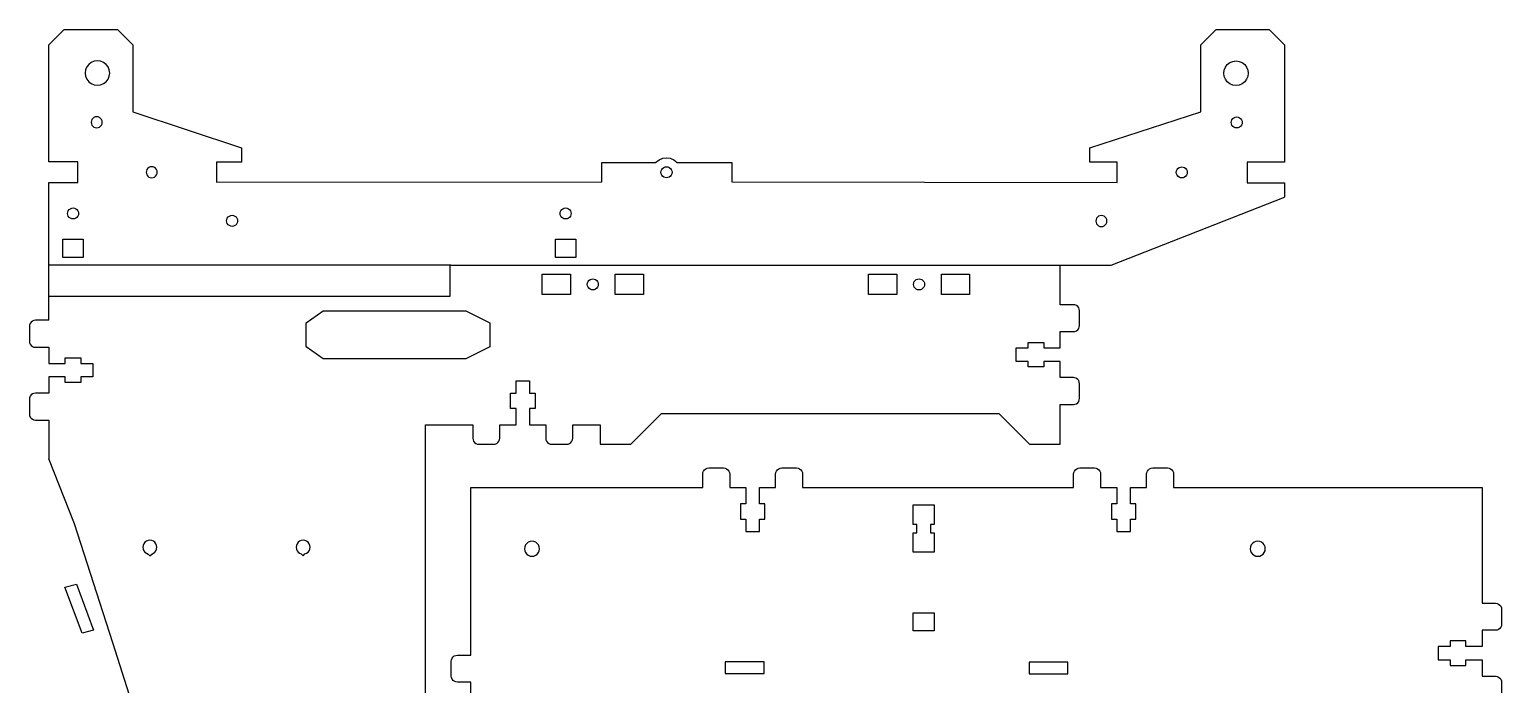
# Model space of a CAD drawing. Extents: x 67 to 939, y 34 to 584.
# Drawn here: x 459.1 to 939.4, y 370.5 to 584.1 of the extents above; entities that cross this region are included whole.
import ezdxf

# ---------------------------------------------------------------- set-up
doc = ezdxf.new("R2010")
doc.units = 0
doc.layers.get('0').update_dxf_attribs({"linetype": 'CONTINUOUS'})

msp = doc.modelspace()

# ---------------------------------------------------------------- linework, layer by layer
at = {"color": 5}
for p, q in [((465.48092, 579.106238), (470.492086, 584.107441)), ((470.492086, 584.107441), (487.826316, 584.107441)), ((487.826316, 584.107441), (492.83751, 579.106238)), ((841.250495, 579.045566), (846.261689, 584.046769)), ((846.261689, 584.046769), (863.595919, 584.046769)), ((863.595919, 584.046769), (868.607085, 579.045566)), ((465.48092, 540.896764), (465.48092, 579.106238)), ((492.83751, 579.106238), (492.834688, 557.2849)), ((841.250495, 557.270936), (841.250495, 579.045566)), ((868.607085, 579.045566), (868.607085, 540.836092)), ((492.834688, 557.2849), (528.30909, 545.535905)), ((805.093031, 545.537462), (841.250495, 557.270936)), ((528.30909, 545.535905), (528.309033, 540.834548)), ((805.093031, 540.836092), (805.093031, 545.537462)), ((474.881488, 540.896764), (465.48092, 540.896764)), ((474.881488, 534.195595), (474.881488, 540.896764)), ((520.150666, 540.834548), (520.139942, 534.27751)), ((528.309033, 540.834548), (520.150666, 540.834548)), ((645.830346, 534.391584), (645.833168, 540.688944)), ((645.833168, 540.688944), (663.427748, 540.689508)), ((663.427748, 540.689508), (664.598039, 541.615)), ((664.598039, 541.615), (665.736749, 542.085639)), ((665.736749, 542.085639), (666.958715, 542.246139)), ((666.958715, 542.246139), (668.180681, 542.085639)), ((668.180681, 542.085639), (669.319391, 541.614921)), ((669.319391, 541.614921), (670.477151, 540.688865)), ((670.477151, 540.688865), (688.25907, 540.688921)), ((688.25907, 540.688921), (688.25907, 534.393393)), ((813.958393, 540.836092), (805.093031, 540.836092)), ((813.958393, 534.247947), (813.958393, 540.836092)), ((868.607085, 540.836092), (856.384295, 540.836092)), ((856.384295, 540.836092), (856.384295, 534.134923)), ((465.472171, 507.304502), (465.48092, 534.195595)), ((465.48092, 534.195595), (474.881488, 534.195595)), ((520.139942, 534.27751), (645.830346, 534.391584)), ((688.25907, 534.393393), (813.958393, 534.247947)), ((856.384295, 534.134923), (868.607085, 534.134923)), ((868.607085, 534.134923), (868.607085, 529.433552)), ((795.371011, 494.336924), (795.371011, 507.261037)), ((799.720987, 494.336924), (795.371011, 494.336924)), ((800.238611, 494.268909), (799.720987, 494.336924)), ((800.720985, 494.069519), (800.238611, 494.268909)), ((801.135203, 493.752329), (800.720985, 494.069519)), ((801.453013, 493.33893), (801.135203, 493.752329)), ((801.652827, 492.857544), (801.453013, 493.33893)), ((801.720983, 492.340936), (801.652827, 492.857544)), ((801.720983, 487.550496), (801.720983, 492.340936)), ((459.191795, 487.777544), (459.123695, 482.470496)), ((459.39158, 488.25893), (459.191795, 487.777544)), ((459.709419, 488.672329), (459.39158, 488.25893)), ((460.123665, 488.98949), (459.709419, 488.672329)), ((460.606011, 489.188909), (460.123665, 488.98949)), ((461.123634, 489.256896), (460.606011, 489.188909)), ((465.47361, 489.256896), (461.123634, 489.256896)), ((795.371011, 480.265098), (795.371011, 485.554536)), ((795.371011, 485.554536), (799.720987, 485.554536)), ((799.720987, 485.554536), (800.238611, 485.622523)), ((800.238611, 485.622523), (800.720985, 485.821913)), ((800.720985, 485.821913), (801.135203, 486.139131)), ((801.135203, 486.139131), (801.453013, 486.55253)), ((801.453013, 486.55253), (801.652827, 487.033916)), ((801.652827, 487.033916), (801.720983, 487.550496)), ((459.123695, 482.470496), (459.191795, 481.953916)), ((459.191795, 481.953916), (459.39158, 481.47253)), ((459.39158, 481.47253), (459.709419, 481.059102)), ((459.709419, 481.059102), (460.123665, 480.741913)), ((460.123665, 480.741913), (460.606011, 480.542523)), ((460.606011, 480.542523), (461.123634, 480.474536)), ((461.123634, 480.474536), (465.47361, 480.474536)), ((465.47361, 480.474536), (465.47361, 475.185098)), ((784.971094, 480.265098), (784.971094, 482.061499)), ((784.971094, 482.061499), (790.071076, 482.061499)), ((790.071076, 482.061499), (790.071076, 480.265098)), ((470.773574, 475.185098), (470.773574, 476.981499)), ((470.773574, 476.981499), (475.873499, 476.981499)), ((475.873499, 476.981499), (475.873499, 475.185098)), ((781.02114, 475.873918), (781.02114, 480.265098)), ((781.02114, 480.265098), (784.971094, 480.265098)), ((784.971094, 475.873918), (781.02114, 475.873918)), ((784.971094, 474.077489), (784.971094, 475.873918)), ((790.071076, 480.265098), (795.371011, 480.265098)), ((795.371011, 475.873918), (790.071076, 475.873918)), ((790.071076, 475.873918), (790.071076, 474.077489)), ((795.371011, 470.584481), (795.371011, 475.873918)), ((465.47361, 475.185098), (470.773574, 475.185098)), ((470.773574, 470.793918), (465.47361, 470.793918)), ((465.47361, 470.793918), (465.47361, 465.504481)), ((470.773574, 468.997489), (470.773574, 470.793918)), ((475.873499, 475.185098), (479.823509, 475.185098)), ((479.823509, 470.793918), (475.873499, 470.793918)), ((475.873499, 470.793918), (475.873499, 468.997489)), ((479.823509, 475.185098), (479.823509, 470.793918)), ((790.071076, 474.077489), (784.971094, 474.077489)), ((475.873499, 468.997489), (470.773574, 468.997489)), ((617.872453, 465.544613), (617.872453, 469.486721)), ((617.872453, 469.486721), (622.27241, 469.486721)), ((622.27241, 469.486721), (622.27241, 465.544613)), ((799.720987, 470.584481), (795.371011, 470.584481)), ((800.238611, 470.516494), (799.720987, 470.584481)), ((800.720985, 470.317104), (800.238611, 470.516494)), ((801.135203, 469.999914), (800.720985, 470.317104)), ((801.453013, 469.586515), (801.135203, 469.999914)), ((801.652827, 469.105129), (801.453013, 469.586515)), ((801.720983, 468.588521), (801.652827, 469.105129)), ((801.720983, 463.798109), (801.720983, 468.588521)), ((459.191795, 464.025129), (459.123695, 458.718109)), ((459.39158, 464.506515), (459.191795, 464.025129)), ((459.709419, 464.919914), (459.39158, 464.506515)), ((460.123665, 465.237104), (459.709419, 464.919914)), ((460.606011, 465.436494), (460.123665, 465.237104)), ((461.123634, 465.504481), (460.606011, 465.436494)), ((465.47361, 465.504481), (461.123634, 465.504481)), ((616.072468, 460.45482), (616.072468, 465.544613)), ((616.072468, 465.544613), (617.872453, 465.544613)), ((622.27241, 465.544613), (624.072367, 465.544613)), ((624.072367, 465.544613), (624.072367, 460.45482)), ((795.371011, 448.878008), (795.371011, 461.802121)), ((795.371011, 461.802121), (799.720987, 461.802121)), ((799.720987, 461.802121), (800.238611, 461.870136)), ((800.238611, 461.870136), (800.720985, 462.069526)), ((800.720985, 462.069526), (801.135203, 462.386744)), ((801.135203, 462.386744), (801.453013, 462.800115)), ((801.453013, 462.800115), (801.652827, 463.28153)), ((801.652827, 463.28153), (801.720983, 463.798109)), ((459.123695, 458.718109), (459.191795, 458.20153)), ((459.191795, 458.20153), (459.39158, 457.720115)), ((459.39158, 457.720115), (459.709419, 457.306716)), ((459.709419, 457.306716), (460.123665, 456.989526)), ((460.123665, 456.989526), (460.606011, 456.790136)), ((460.606011, 456.790136), (461.123634, 456.722121)), ((461.123634, 456.722121), (465.47361, 456.722121)), ((465.47361, 456.722121), (465.47361, 443.798008)), ((617.872453, 460.45482), (616.072468, 460.45482)), ((617.872453, 455.165411), (617.872453, 460.45482)), ((624.072367, 460.45482), (622.27241, 460.45482)), ((622.27241, 460.45482), (622.27241, 455.165411)), ((655.315411, 448.878008), (665.315335, 458.858007)), ((665.315335, 458.858007), (775.371164, 458.858007)), ((775.371164, 458.858007), (785.371116, 448.878008)), ((588.372667, 338.898294), (588.372667, 455.165411)), ((588.372667, 455.165411), (603.772518, 455.165411)), ((603.772518, 455.165411), (603.772518, 450.8241)), ((612.572461, 450.8241), (612.572461, 455.165411)), ((612.572461, 455.165411), (617.872453, 455.165411)), ((622.27241, 455.165411), (627.572346, 455.165411)), ((627.572346, 455.165411), (627.572346, 450.8241)), ((636.372289, 450.8241), (636.372289, 455.165411)), ((636.372289, 455.165411), (645.31546, 455.165411)), ((645.31546, 455.165411), (645.31546, 448.878008)), ((603.772518, 450.8241), (603.840703, 450.307492)), ((603.840703, 450.307492), (604.040488, 449.826105)), ((604.040488, 449.826105), (604.358355, 449.412706)), ((604.358355, 449.412706), (604.772516, 449.095517)), ((604.772516, 449.095517), (605.25489, 448.896127)), ((605.25489, 448.896127), (605.772542, 448.828111)), ((605.772542, 448.828111), (610.572493, 448.828111)), ((610.572493, 448.828111), (611.090145, 448.896127)), ((611.090145, 448.896127), (611.572463, 449.095517)), ((611.572463, 449.095517), (611.98668, 449.412706)), ((611.98668, 449.412706), (612.304519, 449.826105)), ((612.304519, 449.826105), (612.504332, 450.307492)), ((612.504332, 450.307492), (612.572461, 450.8241)), ((627.572346, 450.8241), (627.640503, 450.307492)), ((627.640503, 450.307492), (627.840288, 449.826105)), ((627.840288, 449.826105), (628.158127, 449.412706)), ((628.158127, 449.412706), (628.572344, 449.095517)), ((628.572344, 449.095517), (629.05469, 448.896127)), ((629.05469, 448.896127), (629.572342, 448.828111)), ((629.572342, 448.828111), (634.372321, 448.828111)), ((634.372321, 448.828111), (634.889945, 448.896127)), ((634.889945, 448.896127), (635.372291, 449.095517)), ((635.372291, 449.095517), (635.786509, 449.412706)), ((635.786509, 449.412706), (636.104347, 449.826105)), ((636.104347, 449.826105), (636.304104, 450.307492)), ((636.304104, 450.307492), (636.372289, 450.8241)), ((645.31546, 448.878008), (655.315411, 448.878008)), ((785.371116, 448.878008), (795.371011, 448.878008))]:
    msp.add_line(p, q, dxfattribs=at)
at = {"color": 7}
for p, q in [((477.839967, 571.904469), (477.439465, 570.939523)), ((478.477084, 572.73313), (477.839967, 571.904469)), ((479.307353, 573.36892), (478.477084, 572.73313)), ((480.274247, 573.768631), (479.307353, 573.36892)), ((481.311837, 573.904944), (480.274247, 573.768631)), ((482.349427, 573.768631), (481.311837, 573.904944)), ((483.31632, 573.36892), (482.349427, 573.768631)), ((484.146589, 572.73313), (483.31632, 573.36892)), ((484.783678, 571.904469), (484.146589, 572.73313)), ((485.184179, 570.939523), (484.783678, 571.904469)), ((848.903882, 570.878873), (849.304384, 571.843819)), ((849.304384, 571.843819), (849.941472, 572.67248)), ((849.941472, 572.67248), (850.771742, 573.30827)), ((850.771742, 573.30827), (851.738635, 573.707982)), ((851.738635, 573.707982), (852.776225, 573.844292)), ((852.776225, 573.844292), (853.813815, 573.707982)), ((853.813815, 573.707982), (854.780708, 573.30827)), ((854.780708, 573.30827), (855.610978, 572.67248)), ((855.610978, 572.67248), (856.248095, 571.843819)), ((856.248095, 571.843819), (856.648596, 570.878873)), ((477.439465, 570.939523), (477.30287, 569.903993)), ((477.30287, 569.903993), (477.439465, 568.868463)), ((477.439465, 568.868463), (477.839967, 567.903517)), ((477.839967, 567.903517), (478.477084, 567.074884)), ((478.477084, 567.074884), (479.307353, 566.439066)), ((483.31632, 566.439066), (484.146589, 567.074884)), ((484.146589, 567.074884), (484.783678, 567.903517)), ((484.783678, 567.903517), (485.184179, 568.868463)), ((485.320775, 569.903993), (485.184179, 570.939523)), ((485.184179, 568.868463), (485.320775, 569.903993)), ((848.767287, 569.843343), (848.903882, 570.878873)), ((848.903882, 568.807814), (848.767287, 569.843343)), ((849.304384, 567.842868), (848.903882, 568.807814)), ((849.941472, 567.014235), (849.304384, 567.842868)), ((850.771742, 566.378416), (849.941472, 567.014235)), ((855.610978, 567.014235), (854.780708, 566.378416)), ((856.248095, 567.842868), (855.610978, 567.014235)), ((856.648596, 568.807814), (856.248095, 567.842868)), ((856.648596, 570.878873), (856.785192, 569.843343)), ((856.785192, 569.843343), (856.648596, 568.807814)), ((479.307353, 566.439066), (480.274247, 566.039355)), ((480.274247, 566.039355), (481.311837, 565.903041)), ((481.311837, 565.903041), (482.349427, 566.039355)), ((482.349427, 566.039355), (483.31632, 566.439066)), ((851.738635, 565.978705), (850.771742, 566.378416)), ((852.776225, 565.842392), (851.738635, 565.978705)), ((853.813815, 565.978705), (852.776225, 565.842392)), ((854.780708, 566.378416), (853.813815, 565.978705)), ((479.334785, 554.304244), (479.273317, 553.838236)), ((479.273317, 553.838236), (479.334785, 553.372234)), ((479.515012, 554.738471), (479.334785, 554.304244)), ((479.334785, 553.372234), (479.515012, 552.938035)), ((479.801694, 555.111343), (479.515012, 554.738471)), ((479.515012, 552.938035), (479.801694, 552.565163)), ((480.175328, 555.39746), (479.801694, 555.111343)), ((479.801694, 552.565163), (480.175328, 552.279018)), ((480.61043, 555.57732), (480.175328, 555.39746)), ((481.077338, 555.638704), (480.61043, 555.57732)), ((481.544247, 555.57732), (481.077338, 555.638704)), ((481.979349, 555.39746), (481.544247, 555.57732)), ((482.352983, 555.111343), (481.979349, 555.39746)), ((481.979349, 552.279018), (482.352983, 552.565163)), ((482.639664, 554.738471), (482.352983, 555.111343)), ((482.352983, 552.565163), (482.639664, 552.938035)), ((482.819891, 554.304244), (482.639664, 554.738471)), ((482.639664, 552.938035), (482.819891, 553.372234)), ((482.881359, 553.838236), (482.819891, 554.304244)), ((482.819891, 553.372234), (482.881359, 553.838236)), ((851.206703, 553.777589), (851.268171, 554.243595)), ((851.268171, 553.311584), (851.206703, 553.777589)), ((851.268171, 554.243595), (851.448398, 554.677822)), ((851.448398, 552.877385), (851.268171, 553.311584)), ((851.448398, 554.677822), (851.735079, 555.050691)), ((851.735079, 552.504513), (851.448398, 552.877385)), ((851.735079, 555.050691), (852.108713, 555.336811)), ((852.108713, 552.218368), (851.735079, 552.504513)), ((852.108713, 555.336811), (852.543815, 555.516671)), ((852.543815, 555.516671), (853.010723, 555.578054)), ((853.010723, 555.578054), (853.477632, 555.516671)), ((853.477632, 555.516671), (853.912734, 555.336811)), ((853.912734, 555.336811), (854.286368, 555.050691)), ((854.286368, 552.504513), (853.912734, 552.218368)), ((854.286368, 555.050691), (854.573049, 554.677822)), ((854.573049, 552.877385), (854.286368, 552.504513)), ((854.573049, 554.677822), (854.753276, 554.243595)), ((854.753276, 553.311584), (854.573049, 552.877385)), ((854.753276, 554.243595), (854.814744, 553.777589)), ((854.814744, 553.777589), (854.753276, 553.311584)), ((480.175328, 552.279018), (480.61043, 552.099157)), ((480.61043, 552.099157), (481.077338, 552.037802)), ((481.077338, 552.037802), (481.544247, 552.099157)), ((481.544247, 552.099157), (481.979349, 552.279018)), ((852.543815, 552.038508), (852.108713, 552.218368)), ((853.010723, 551.977153), (852.543815, 552.038508)), ((853.477632, 552.038508), (853.010723, 551.977153)), ((853.912734, 552.218368), (853.477632, 552.038508)), ((497.261061, 538.012148), (497.199593, 537.546168)), ((497.441288, 538.446375), (497.261061, 538.012148)), ((497.727969, 538.819247), (497.441288, 538.446375)), ((498.101603, 539.105392), (497.727969, 538.819247)), ((498.536705, 539.285252), (498.101603, 539.105392)), ((499.003614, 539.346579), (498.536705, 539.285252)), ((499.470522, 539.285252), (499.003614, 539.346579)), ((499.905624, 539.105392), (499.470522, 539.285252)), ((500.279258, 538.819247), (499.905624, 539.105392)), ((500.56594, 538.446375), (500.279258, 538.819247)), ((500.746167, 538.012148), (500.56594, 538.446375)), ((500.807635, 537.546168), (500.746167, 538.012148)), ((665.154694, 537.534205), (665.216162, 538.000179)), ((665.216162, 538.000179), (665.396389, 538.434409)), ((665.396389, 538.434409), (665.683071, 538.807281)), ((665.683071, 538.807281), (666.056705, 539.093426)), ((666.056705, 539.093426), (666.491807, 539.273286)), ((666.491807, 539.273286), (666.958715, 539.334613)), ((666.958715, 539.334613), (667.425623, 539.273286)), ((667.425623, 539.273286), (667.860725, 539.093426)), ((667.860725, 539.093426), (668.234359, 538.807281)), ((668.234359, 538.807281), (668.521041, 538.434409)), ((668.521041, 538.434409), (668.701268, 538.000179)), ((668.701268, 538.000179), (668.762736, 537.534205)), ((833.280427, 537.485521), (833.341895, 537.951498)), ((833.341895, 537.951498), (833.522122, 538.385726)), ((833.522122, 538.385726), (833.808803, 538.758598)), ((833.808803, 538.758598), (834.182437, 539.044743)), ((834.182437, 539.044743), (834.617539, 539.224603)), ((834.617539, 539.224603), (835.084448, 539.28593)), ((835.084448, 539.28593), (835.551356, 539.224603)), ((835.551356, 539.224603), (835.986458, 539.044743)), ((835.986458, 539.044743), (836.360092, 538.758598)), ((836.360092, 538.758598), (836.646773, 538.385726)), ((836.646773, 538.385726), (836.827001, 537.951498)), ((836.827001, 537.951498), (836.888469, 537.485521)), ((497.199593, 537.546168), (497.261061, 537.080166)), ((497.261061, 537.080166), (497.441288, 536.645938)), ((497.441288, 536.645938), (497.727969, 536.273066)), ((497.727969, 536.273066), (498.101603, 535.98695)), ((498.101603, 535.98695), (498.536705, 535.807061)), ((498.536705, 535.807061), (499.003614, 535.745706)), ((499.003614, 535.745706), (499.470522, 535.807061)), ((499.470522, 535.807061), (499.905624, 535.98695)), ((499.905624, 535.98695), (500.279258, 536.273066)), ((500.279258, 536.273066), (500.56594, 536.645938)), ((500.56594, 536.645938), (500.746167, 537.080166)), ((500.746167, 537.080166), (500.807635, 537.546168)), ((665.216162, 537.068199), (665.154694, 537.534205)), ((665.396389, 536.633972), (665.216162, 537.068199)), ((665.683071, 536.2611), (665.396389, 536.633972)), ((666.056705, 535.974983), (665.683071, 536.2611)), ((666.491807, 535.795095), (666.056705, 535.974983)), ((666.958715, 535.73374), (666.491807, 535.795095)), ((667.425623, 535.795095), (666.958715, 535.73374)), ((667.860725, 535.974983), (667.425623, 535.795095)), ((668.234359, 536.2611), (667.860725, 535.974983)), ((668.521041, 536.633972), (668.234359, 536.2611)), ((668.701268, 537.068199), (668.521041, 536.633972)), ((668.762736, 537.534205), (668.701268, 537.068199)), ((833.341895, 537.019516), (833.280427, 537.485521)), ((833.522122, 536.585289), (833.341895, 537.019516)), ((833.808803, 536.212417), (833.522122, 536.585289)), ((834.182437, 535.9263), (833.808803, 536.212417)), ((834.617539, 535.746412), (834.182437, 535.9263)), ((835.084448, 535.685056), (834.617539, 535.746412)), ((835.551356, 535.746412), (835.084448, 535.685056)), ((835.986458, 535.9263), (835.551356, 535.746412)), ((836.360092, 536.212417), (835.986458, 535.9263)), ((836.646773, 536.585289), (836.360092, 536.212417)), ((836.827001, 537.019516), (836.646773, 536.585289)), ((836.888469, 537.485521), (836.827001, 537.019516)), ((471.56663, 524.102007), (471.627957, 524.567872)), ((471.627957, 523.636143), (471.56663, 524.102007)), ((471.627957, 524.567872), (471.807761, 525.002014)), ((471.807761, 523.202001), (471.627957, 523.636143)), ((471.807761, 525.002014), (472.093821, 525.374801)), ((472.093821, 525.374801), (472.466608, 525.660859)), ((472.466608, 525.660859), (472.900751, 525.840666)), ((472.900751, 525.840666), (473.366615, 525.902021)), ((473.366615, 525.902021), (473.832479, 525.840666)), ((473.832479, 525.840666), (474.266622, 525.660859)), ((474.266622, 525.660859), (474.639409, 525.374801)), ((474.639409, 525.374801), (474.925469, 525.002014)), ((474.925469, 525.002014), (475.105273, 524.567872)), ((475.105273, 523.636143), (474.925469, 523.202001)), ((475.105273, 524.567872), (475.166628, 524.102007)), ((475.166628, 524.102007), (475.105273, 523.636143)), ((632.24366, 524.102007), (632.304987, 524.567872)), ((632.304987, 523.636143), (632.24366, 524.102007)), ((632.304987, 524.567872), (632.484819, 525.002014)), ((632.484819, 523.202001), (632.304987, 523.636143)), ((632.484819, 525.002014), (632.770879, 525.374801)), ((632.770879, 525.374801), (633.143667, 525.660859)), ((633.143667, 525.660859), (633.577781, 525.840666)), ((633.577781, 525.840666), (634.043645, 525.902021)), ((634.043645, 525.902021), (634.509538, 525.840666)), ((634.509538, 525.840666), (634.943652, 525.660859)), ((634.943652, 525.660859), (635.316439, 525.374801)), ((635.316439, 525.374801), (635.6025, 525.002014)), ((635.6025, 525.002014), (635.782332, 524.567872)), ((635.782332, 523.636143), (635.6025, 523.202001)), ((635.782332, 524.567872), (635.843659, 524.102007)), ((635.843659, 524.102007), (635.782332, 523.636143)), ((472.093821, 522.829213), (471.807761, 523.202001)), ((472.466608, 522.543153), (472.093821, 522.829213)), ((472.900751, 522.363349), (472.466608, 522.543153)), ((473.366615, 522.302022), (472.900751, 522.363349)), ((473.832479, 522.363349), (473.366615, 522.302022)), ((474.266622, 522.543153), (473.832479, 522.363349)), ((474.639409, 522.829213), (474.266622, 522.543153)), ((474.925469, 523.202001), (474.639409, 522.829213)), ((523.441547, 521.697954), (523.503015, 522.163931)), ((523.503015, 521.231948), (523.441547, 521.697954)), ((523.503015, 522.163931), (523.683242, 522.598186)), ((523.683242, 520.797721), (523.503015, 521.231948)), ((523.683242, 522.598186), (523.969923, 522.971058)), ((523.969923, 520.424849), (523.683242, 520.797721)), ((523.969923, 522.971058), (524.343557, 523.257175)), ((524.343557, 520.138732), (523.969923, 520.424849)), ((524.343557, 523.257175), (524.778659, 523.437035)), ((524.778659, 519.958872), (524.343557, 520.138732)), ((524.778659, 523.437035), (525.245567, 523.498362)), ((525.245567, 519.897489), (524.778659, 519.958872)), ((525.245567, 523.498362), (525.712504, 523.437035)), ((525.712504, 519.958872), (525.245567, 519.897489)), ((525.712504, 523.437035), (526.147578, 523.257175)), ((526.147578, 520.138732), (525.712504, 519.958872)), ((526.147578, 523.257175), (526.521212, 522.971058)), ((526.521212, 520.424849), (526.147578, 520.138732)), ((526.521212, 522.971058), (526.807893, 522.598186)), ((526.807893, 520.797721), (526.521212, 520.424849)), ((526.807893, 522.598186), (526.98812, 522.163931)), ((526.98812, 521.231948), (526.807893, 520.797721)), ((526.98812, 522.163931), (527.049588, 521.697954)), ((527.049588, 521.697954), (526.98812, 521.231948)), ((632.770879, 522.829213), (632.484819, 523.202001)), ((633.143667, 522.543153), (632.770879, 522.829213)), ((633.577781, 522.363349), (633.143667, 522.543153)), ((634.043645, 522.302022), (633.577781, 522.363349)), ((634.509538, 522.363349), (634.043645, 522.302022)), ((634.943652, 522.543153), (634.509538, 522.363349)), ((635.316439, 522.829213), (634.943652, 522.543153)), ((635.6025, 523.202001), (635.316439, 522.829213)), ((807.099941, 522.103281), (807.038473, 521.637304)), ((807.038473, 521.637304), (807.099941, 521.171299)), ((807.280168, 522.537537), (807.099941, 522.103281)), ((807.099941, 521.171299), (807.280168, 520.737069)), ((807.56685, 522.910409), (807.280168, 522.537537)), ((807.280168, 520.737069), (807.56685, 520.364197)), ((807.940484, 523.196526), (807.56685, 522.910409)), ((807.56685, 520.364197), (807.940484, 520.078083)), ((808.375557, 523.376383), (807.940484, 523.196526)), ((807.940484, 520.078083), (808.375557, 519.898223)), ((808.842494, 523.437713), (808.375557, 523.376383)), ((808.375557, 519.898223), (808.842494, 519.836839)), ((809.309403, 523.376383), (808.842494, 523.437713)), ((808.842494, 519.836839), (809.309403, 519.898223)), ((809.744505, 523.196526), (809.309403, 523.376383)), ((809.309403, 519.898223), (809.744505, 520.078083)), ((810.118139, 522.910409), (809.744505, 523.196526)), ((809.744505, 520.078083), (810.118139, 520.364197)), ((810.40482, 522.537537), (810.118139, 522.910409)), ((810.118139, 520.364197), (810.40482, 520.737069)), ((810.585047, 522.103281), (810.40482, 522.537537)), ((810.40482, 520.737069), (810.585047, 521.171299)), ((810.646515, 521.637304), (810.585047, 522.103281)), ((810.585047, 521.171299), (810.646515, 521.637304)), ((470.069224, 509.753228), (470.069224, 515.707609)), ((470.069224, 515.707609), (476.656036, 515.707609)), ((476.656036, 515.707609), (476.656036, 509.753228)), ((630.749152, 509.753228), (630.749152, 515.707609)), ((630.749152, 515.707609), (637.335965, 515.707609)), ((637.335965, 515.707609), (637.335965, 509.753228)), ((476.656036, 509.753228), (470.069224, 509.753228)), ((637.335965, 509.753228), (630.749152, 509.753228)), ((626.422347, 497.680242), (626.422347, 504.267054)), ((626.422347, 504.267054), (635.622283, 504.267054)), ((635.622283, 504.267054), (635.622283, 497.680242)), ((641.120537, 500.973606), (641.18192, 501.439018)), ((641.18192, 500.508249), (641.120537, 500.973606)), ((641.18192, 501.439018), (641.361893, 501.872709)), ((641.361893, 500.074587), (641.18192, 500.508249)), ((641.361893, 501.872709), (641.648208, 502.245101)), ((641.648208, 499.702194), (641.361893, 500.074587)), ((641.648208, 502.245101), (642.02139, 502.530851)), ((642.02139, 499.416416), (641.648208, 499.702194)), ((642.02139, 502.530851), (642.455899, 502.710514)), ((642.455899, 502.710514), (642.922243, 502.771728)), ((642.922243, 502.771728), (643.388559, 502.710514)), ((643.388559, 502.710514), (643.823069, 502.530851)), ((643.823069, 502.530851), (644.196223, 502.245101)), ((644.196223, 499.702194), (643.823069, 499.416416)), ((644.196223, 502.245101), (644.482537, 501.872709)), ((644.482537, 500.074587), (644.196223, 499.702194)), ((644.482537, 501.872709), (644.662567, 501.439018)), ((644.662567, 500.508249), (644.482537, 500.074587)), ((644.662567, 501.439018), (644.72395, 500.973606)), ((644.72395, 500.973606), (644.662567, 500.508249)), ((650.222175, 497.680242), (650.222175, 504.267054)), ((650.222175, 504.267054), (659.42214, 504.267054)), ((659.42214, 504.267054), (659.42214, 497.680242)), ((732.871517, 504.267054), (742.071454, 504.267054)), ((732.871517, 497.680242), (732.871517, 504.267054)), ((742.071454, 504.267054), (742.071454, 497.680242)), ((747.569679, 500.973606), (747.631062, 501.439018)), ((747.631062, 500.508249), (747.569679, 500.973606)), ((747.631062, 501.439018), (747.811064, 501.872709)), ((747.811064, 500.074587), (747.631062, 500.508249)), ((747.811064, 501.872709), (748.097378, 502.245101)), ((748.097378, 499.702194), (747.811064, 500.074587)), ((748.097378, 502.245101), (748.470532, 502.530851)), ((748.470532, 499.416416), (748.097378, 499.702194)), ((748.470532, 502.530851), (748.905042, 502.710514)), ((748.905042, 502.710514), (749.371386, 502.771728)), ((749.371386, 502.771728), (749.837701, 502.710514)), ((749.837701, 502.710514), (750.272239, 502.530851)), ((750.272239, 502.530851), (750.645393, 502.245101)), ((750.645393, 499.702194), (750.272239, 499.416416)), ((750.645393, 502.245101), (750.931708, 501.872709)), ((750.931708, 500.074587), (750.645393, 499.702194)), ((750.931708, 501.872709), (751.111709, 501.439018)), ((751.111709, 500.508249), (750.931708, 500.074587)), ((751.111709, 501.439018), (751.173092, 500.973606)), ((751.173092, 500.973606), (751.111709, 500.508249)), ((756.671317, 497.680242), (756.671317, 504.267054)), ((756.671317, 504.267054), (765.871254, 504.267054)), ((765.871254, 504.267054), (765.871254, 497.680242)), ((635.622283, 497.680242), (626.422347, 497.680242)), ((642.455899, 499.236754), (642.02139, 499.416416)), ((642.922243, 499.175511), (642.455899, 499.236754)), ((643.388559, 499.236754), (642.922243, 499.175511)), ((643.823069, 499.416416), (643.388559, 499.236754)), ((659.42214, 497.680242), (650.222175, 497.680242)), ((742.071454, 497.680242), (732.871517, 497.680242)), ((748.905042, 499.236754), (748.470532, 499.416416)), ((749.371386, 499.175511), (748.905042, 499.236754)), ((749.837701, 499.236754), (749.371386, 499.175511)), ((750.272239, 499.416416), (749.837701, 499.236754)), ((765.871254, 497.680242), (756.671317, 497.680242)), ((549.354147, 488.473278), (554.937123, 492.399158)), ((554.937123, 492.399158), (601.537628, 492.399158)), ((601.537628, 492.399158), (609.30698, 488.473278)), ((549.354147, 480.621489), (549.354147, 488.473278)), ((609.30698, 488.473278), (609.30698, 480.621489)), ((554.937123, 476.695608), (549.354147, 480.621489)), ((609.30698, 480.621489), (601.537628, 476.695608)), ((601.537628, 476.695608), (554.937123, 476.695608)), ((747.429048, 427.135676), (747.429048, 429.060674)), ((747.429048, 429.060674), (754.330115, 429.060493)), ((754.330115, 429.060493), (754.31431, 427.130943)), ((747.425097, 422.719937), (747.429048, 425.210677)), ((748.655952, 422.718525), (747.425097, 422.719937)), ((747.429048, 425.210677), (747.429048, 427.135676)), ((748.655952, 420.002137), (748.655952, 422.718525)), ((754.318261, 422.715204), (753.087406, 422.713793)), ((753.087406, 422.713793), (753.087406, 419.997404)), ((754.31431, 427.130943), (754.31431, 425.205945)), ((754.31431, 425.205945), (754.318261, 422.715204)), ((747.427298, 420.001008), (748.655952, 420.002137)), ((747.43012, 417.510501), (747.427298, 420.001008)), ((753.087406, 419.997404), (754.31606, 419.996275)), ((754.31606, 419.996275), (754.313238, 417.505768)), ((496.199327, 415.847543), (496.121353, 415.255864)), ((496.121353, 415.255864), (496.199506, 414.664149)), ((496.428111, 416.398961), (496.199327, 415.847543)), ((496.199506, 414.664149), (496.428434, 414.112803)), ((496.792083, 416.872476), (496.428111, 416.398961)), ((496.428434, 414.112803), (496.792514, 413.639395)), ((497.266425, 417.235838), (496.792083, 416.872476)), ((496.792514, 413.639395), (497.267, 413.276141)), ((497.818884, 417.464299), (497.266425, 417.235838)), ((497.267, 413.276141), (497.819459, 413.047859)), ((498.411713, 417.542273), (497.818884, 417.464299)), ((497.819459, 413.047859), (498.412359, 412.464979)), ((499.004577, 417.464443), (498.411713, 417.542273)), ((498.412359, 412.464979), (499.00526, 413.048003)), ((499.557108, 417.236161), (499.004577, 417.464443)), ((499.00526, 413.048003), (499.557683, 413.276464)), ((500.031558, 416.872943), (499.557108, 417.236161)), ((499.557683, 413.276464), (500.032061, 413.639862)), ((500.395674, 416.399499), (500.031558, 416.872943)), ((500.032061, 413.639862), (500.396033, 414.113413)), ((500.624602, 415.848154), (500.395674, 416.399499)), ((500.396033, 414.113413), (500.624746, 414.664759)), ((500.702719, 415.25651), (500.624602, 415.848154)), ((500.624746, 414.664759), (500.702719, 415.25651)), ((546.201541, 415.84997), (546.123567, 415.258291)), ((546.123567, 415.258291), (546.20172, 414.666576)), ((546.430325, 416.401388), (546.201541, 415.84997)), ((546.20172, 414.666576), (546.430649, 414.11523)), ((546.794298, 416.874904), (546.430325, 416.401388)), ((546.430649, 414.11523), (546.794729, 413.641822)), ((547.268639, 417.238265), (546.794298, 416.874904)), ((546.794729, 413.641822), (547.269214, 413.278568)), ((547.821099, 417.466727), (547.268639, 417.238265)), ((547.269214, 413.278568), (547.821673, 413.050286)), ((548.413927, 417.5447), (547.821099, 417.466727)), ((547.821673, 413.050286), (548.414574, 412.467406)), ((549.006792, 417.46687), (548.413927, 417.5447)), ((548.414574, 412.467406), (549.007474, 413.05043)), ((549.559323, 417.238588), (549.006792, 417.46687)), ((549.007474, 413.05043), (549.559897, 413.278891)), ((550.033772, 416.87537), (549.559323, 417.238588)), ((549.559897, 413.278891), (550.034275, 413.642289)), ((550.397888, 416.401926), (550.033772, 416.87537)), ((550.034275, 413.642289), (550.398247, 414.11584)), ((550.626816, 415.850581), (550.397888, 416.401926)), ((550.398247, 414.11584), (550.62696, 414.667186)), ((550.704934, 415.258937), (550.626816, 415.850581)), ((550.62696, 414.667186), (550.704934, 415.258937)), ((620.713669, 415.394588), (620.630187, 414.760491)), ((620.630187, 414.760491), (620.713669, 414.126366)), ((620.958412, 415.985476), (620.713669, 415.394588)), ((620.713669, 414.126366), (620.958412, 413.535477)), ((621.347766, 416.492884), (620.958412, 415.985476)), ((620.958412, 413.535477), (621.347766, 413.02807)), ((621.855173, 416.882238), (621.347766, 416.492884)), ((622.446062, 417.127009), (621.855173, 416.882238)), ((623.080187, 417.21049), (622.446062, 417.127009)), ((623.714284, 417.127009), (623.080187, 417.21049)), ((624.305172, 416.882238), (623.714284, 417.127009)), ((624.81258, 416.492884), (624.305172, 416.882238)), ((625.201933, 415.985476), (624.81258, 416.492884)), ((624.81258, 413.02807), (625.201933, 413.535477)), ((625.446705, 415.394588), (625.201933, 415.985476)), ((625.201933, 413.535477), (625.446705, 414.126366)), ((625.530186, 414.760491), (625.446705, 415.394588)), ((625.446705, 414.126366), (625.530186, 414.760491)), ((747.43012, 415.5855), (747.43012, 417.510501)), ((747.43012, 413.660502), (747.43012, 415.5855)), ((750.880117, 413.660502), (747.43012, 413.660502)), ((754.313238, 413.655769), (750.880117, 413.660502)), ((754.313238, 417.505768), (754.313238, 415.580767)), ((754.313238, 415.580767), (754.313238, 413.655769)), ((857.513551, 415.394588), (857.430069, 414.760491)), ((857.430069, 414.760491), (857.513551, 414.126366)), ((857.758322, 415.985476), (857.513551, 415.394588)), ((857.513551, 414.126366), (857.758322, 413.535477)), ((858.147676, 416.492884), (857.758322, 415.985476)), ((857.758322, 413.535477), (858.147676, 413.02807)), ((858.655083, 416.882238), (858.147676, 416.492884)), ((859.245972, 417.127009), (858.655083, 416.882238)), ((859.880069, 417.21049), (859.245972, 417.127009)), ((860.514194, 417.127009), (859.880069, 417.21049)), ((861.105083, 416.882238), (860.514194, 417.127009)), ((861.61249, 416.492884), (861.105083, 416.882238)), ((862.001844, 415.985476), (861.61249, 416.492884)), ((861.61249, 413.02807), (862.001844, 413.535477)), ((862.246587, 415.394588), (862.001844, 415.985476)), ((862.001844, 413.535477), (862.246587, 414.126366)), ((862.330096, 414.760491), (862.246587, 415.394588)), ((862.246587, 414.126366), (862.330096, 414.760491)), ((621.347766, 413.02807), (621.855173, 412.638716)), ((621.855173, 412.638716), (622.446062, 412.393973)), ((622.446062, 412.393973), (623.080187, 412.310492)), ((623.080187, 412.310492), (623.714284, 412.393973)), ((623.714284, 412.393973), (624.305172, 412.638716)), ((624.305172, 412.638716), (624.81258, 413.02807)), ((858.147676, 413.02807), (858.655083, 412.638716)), ((858.655083, 412.638716), (859.245972, 412.393973)), ((859.245972, 412.393973), (859.880069, 412.310492)), ((859.880069, 412.310492), (860.514194, 412.393973)), ((860.514194, 412.393973), (861.105083, 412.638716)), ((861.105083, 412.638716), (861.61249, 413.02807)), ((470.711429, 402.214624), (474.509829, 403.263305)), ((476.275863, 387.204155), (470.711429, 402.214624)), ((474.509829, 403.263305), (480.074264, 388.252836)), ((747.419553, 387.947246), (747.419553, 393.901627)), ((747.419553, 393.901627), (754.293906, 393.901627)), ((754.293906, 393.901627), (754.293906, 387.947246)), ((480.074264, 388.252836), (476.275863, 387.204155)), ((754.293906, 387.947246), (747.419553, 387.947246)), ((698.805574, 377.882742), (686.142234, 377.882742)), ((686.142234, 377.882742), (686.142234, 374.105852)), ((698.805574, 374.105852), (698.805574, 377.882742)), ((797.899243, 377.733745), (785.235903, 377.733745)), ((785.235903, 377.733745), (785.235903, 373.956853)), ((797.899243, 373.956853), (797.899243, 377.733745)), ((686.142234, 374.105852), (698.805574, 374.105852)), ((785.235903, 373.956853), (797.899243, 373.956853))]:
    msp.add_line(p, q, dxfattribs=at)
at = {"color": 3}
for p, q in [((812.049526, 507.279791), (868.606973, 529.433425)), ((596.421447, 497.138629), (596.424834, 507.292349)), ((596.424834, 507.292349), (812.049526, 507.279791)), ((465.466865, 497.144894), (596.421447, 497.138629))]:
    msp.add_line(p, q, dxfattribs=at)
at = {"color": 2}
for p, q in [((465.47361, 489.256896), (465.47361, 507.300726)), ((465.47361, 507.300726), (596.613443, 507.300726)), ((465.332623, 444.229329), (473.762209, 423.004112)), ((473.762209, 423.004112), (486.18302, 384.217505)), ((486.18302, 384.217505), (498.603832, 345.430895))]:
    msp.add_line(p, q, dxfattribs=at)
at = {"color": 4}
for p, q in [((678.780157, 439.110483), (678.848314, 439.628107)), ((678.780157, 434.760479), (678.780157, 439.110483)), ((678.848314, 439.628107), (679.048099, 440.110481)), ((679.048099, 440.110481), (679.365938, 440.524699)), ((679.365938, 440.524699), (679.780155, 440.842537)), ((679.780155, 440.842537), (680.262529, 441.042322)), ((680.262529, 441.042322), (680.780153, 441.110479)), ((680.780153, 441.110479), (685.580161, 441.110479)), ((685.580161, 441.110479), (686.097784, 441.042322)), ((686.097784, 441.042322), (686.580159, 440.842537)), ((686.580159, 440.842537), (686.994376, 440.524699)), ((686.994376, 440.524699), (687.312215, 440.110481)), ((687.312215, 440.110481), (687.512, 439.628107)), ((687.512, 439.628107), (687.580157, 439.110483)), ((687.580157, 439.110483), (687.580157, 434.760479)), ((702.580155, 439.110483), (702.648283, 439.628107)), ((702.580155, 434.760479), (702.580155, 439.110483)), ((702.648283, 439.628107), (702.848097, 440.110481)), ((702.848097, 440.110481), (703.165935, 440.524699)), ((703.165935, 440.524699), (703.580153, 440.842537)), ((703.580153, 440.842537), (704.055584, 441.042404)), ((704.055584, 441.042404), (704.573236, 441.110561)), ((704.573236, 441.110561), (709.38013, 441.110479)), ((709.38013, 441.110479), (709.897782, 441.042322)), ((709.897782, 441.042322), (710.380156, 440.842537)), ((710.380156, 440.842537), (710.794345, 440.524699)), ((710.794345, 440.524699), (711.112184, 440.110481)), ((711.112184, 440.110481), (711.311997, 439.628107)), ((711.311997, 439.628107), (711.380154, 439.110483)), ((711.380154, 439.110483), (711.380154, 434.760479)), ((799.802352, 439.110483), (799.87048, 439.628107)), ((799.802352, 434.760479), (799.802352, 439.110483)), ((799.87048, 439.628107), (800.070294, 440.110481)), ((800.070294, 440.110481), (800.388132, 440.524699)), ((800.388132, 440.524699), (800.80235, 440.842537)), ((800.80235, 440.842537), (801.284696, 441.042322)), ((801.284696, 441.042322), (801.797889, 441.123168)), ((801.797889, 441.123168), (806.602327, 441.110468)), ((806.602327, 441.110468), (807.119979, 441.042311)), ((807.119979, 441.042311), (807.602325, 440.842537)), ((807.602325, 440.842537), (808.016543, 440.524699)), ((808.016543, 440.524699), (808.334381, 440.110481)), ((808.334381, 440.110481), (808.534195, 439.628107)), ((808.534195, 439.628107), (808.602323, 439.110483)), ((808.602323, 439.110483), (808.602323, 434.760479)), ((823.602321, 439.110483), (823.670478, 439.628107)), ((823.602321, 434.760479), (823.602321, 439.110483)), ((823.670478, 439.628107), (823.870291, 440.110481)), ((823.870291, 440.110481), (824.18813, 440.524699)), ((824.18813, 440.524699), (824.602319, 440.842537)), ((824.602319, 440.842537), (825.084693, 441.042322)), ((825.084693, 441.042322), (825.602317, 441.110479)), ((825.602317, 441.110479), (830.402325, 441.110479)), ((830.402325, 441.110479), (830.919977, 441.042322)), ((830.919977, 441.042322), (831.402323, 440.842537)), ((831.402323, 440.842537), (831.81654, 440.524699)), ((831.81654, 440.524699), (832.134379, 440.110481)), ((832.134379, 440.110481), (832.334164, 439.628107)), ((832.334164, 439.628107), (832.402321, 439.110483)), ((832.402321, 439.110483), (832.402321, 434.760479)), ((603.08017, 380.060507), (603.08017, 434.760479)), ((603.08017, 434.760479), (678.780157, 434.760479)), ((687.580157, 434.760479), (692.880149, 434.760479)), ((692.880149, 434.760479), (692.880149, 429.460487)), ((697.280163, 429.460487), (697.280163, 434.760479)), ((697.280163, 434.760479), (702.580155, 434.760479)), ((711.380154, 434.760479), (799.802352, 434.760479)), ((808.602323, 434.760479), (813.902315, 434.760479)), ((813.902315, 434.760479), (813.902315, 429.460487)), ((818.302329, 429.460487), (818.302329, 434.760479)), ((818.302329, 434.760479), (823.602321, 434.760479)), ((832.402321, 434.760479), (879.880085, 434.760479)), ((879.880085, 434.760479), (933.087525, 434.760479)), ((933.087525, 434.760479), (933.087525, 396.99384)), ((692.880149, 429.460487), (691.080135, 429.460487)), ((691.080135, 429.460487), (691.080135, 424.360477)), ((699.080148, 429.460487), (697.280163, 429.460487)), ((699.080148, 424.360477), (699.080148, 429.460487)), ((813.902315, 429.460487), (812.10233, 429.460487)), ((812.10233, 429.460487), (812.10233, 424.360477)), ((820.102342, 429.460487), (818.302329, 429.460487)), ((820.102342, 424.360477), (820.102342, 429.460487)), ((691.080135, 424.360477), (692.880149, 424.360477)), ((692.880149, 424.360477), (692.880149, 420.410495)), ((697.280163, 420.410495), (697.280163, 424.360477)), ((697.280163, 424.360477), (699.080148, 424.360477)), ((812.10233, 424.360477), (813.902315, 424.360477)), ((813.902315, 424.360477), (813.902315, 420.410495)), ((818.302329, 420.410495), (818.302329, 424.360477)), ((818.302329, 424.360477), (820.102342, 424.360477)), ((692.880149, 420.410495), (697.280163, 420.410495)), ((813.902315, 420.410495), (818.302329, 420.410495)), ((933.087525, 396.99384), (937.409223, 396.99384)), ((937.409223, 396.99384), (937.926846, 396.925683)), ((937.926846, 396.925683), (938.409221, 396.72587)), ((938.409221, 396.72587), (938.823438, 396.408031)), ((938.823438, 396.408031), (939.141277, 395.993842)), ((939.141277, 395.993842), (939.341062, 395.511468)), ((939.341062, 395.511468), (939.409219, 394.993816)), ((939.409219, 394.993816), (939.409219, 390.193837)), ((939.141277, 389.193839), (938.823438, 388.779621)), ((939.341062, 389.676185), (939.141277, 389.193839)), ((939.409219, 390.193837), (939.341062, 389.676185)), ((927.759226, 384.693834), (922.659217, 384.693834)), ((922.659217, 384.693834), (922.659217, 382.893848)), ((927.759226, 382.893848), (927.759226, 384.693834)), ((937.409223, 388.193841), (933.059219, 388.193841)), ((933.059219, 388.193841), (933.059219, 382.893848)), ((937.926846, 388.261969), (937.409223, 388.193841)), ((938.409221, 388.461782), (937.926846, 388.261969)), ((938.823438, 388.779621), (938.409221, 388.461782)), ((596.99814, 379.060509), (597.315979, 379.474726)), ((597.315979, 379.474726), (597.730168, 379.792537)), ((597.730168, 379.792537), (598.212543, 379.99235)), ((598.212543, 379.99235), (598.730166, 380.060507)), ((598.730166, 380.060507), (603.08017, 380.060507)), ((922.659217, 382.893848), (918.709206, 382.893848)), ((918.709206, 382.893848), (918.709206, 378.493835)), ((933.059219, 382.893848), (927.759226, 382.893848)), ((596.73017, 378.060511), (596.798327, 378.578134)), ((596.73017, 373.260503), (596.73017, 378.060511)), ((596.798327, 378.578134), (596.99814, 379.060509)), ((918.709206, 378.493835), (922.659217, 378.493835)), ((922.659217, 378.493835), (922.659217, 376.69385)), ((922.659217, 376.69385), (927.759226, 376.69385)), ((927.759226, 376.69385), (927.759226, 378.493835)), ((927.759226, 378.493835), (933.059219, 378.493835)), ((933.059219, 378.493835), (933.059219, 373.193842)), ((596.798327, 372.74288), (596.73017, 373.260503)), ((596.99814, 372.260505), (596.798327, 372.74288)), ((597.315979, 371.846288), (596.99814, 372.260505)), ((597.730168, 371.528449), (597.315979, 371.846288)), ((598.212543, 371.328664), (597.730168, 371.528449)), ((598.730166, 371.260507), (598.212543, 371.328664)), ((603.08017, 371.260507), (598.730166, 371.260507)), ((603.08017, 365.960515), (603.08017, 371.260507)), ((933.059219, 373.193842), (937.409223, 373.193842)), ((937.409223, 373.193842), (937.926846, 373.125686)), ((937.926846, 373.125686), (938.409221, 372.925901)), ((938.409221, 372.925901), (938.823438, 372.608062)), ((938.823438, 372.608062), (939.141277, 372.193844)), ((939.141277, 372.193844), (939.341062, 371.71147)), ((939.341062, 371.71147), (939.409219, 371.193846)), ((939.409219, 371.193846), (939.409219, 366.393839))]:
    msp.add_line(p, q, dxfattribs=at)

doc.saveas('drawing.dxf')
